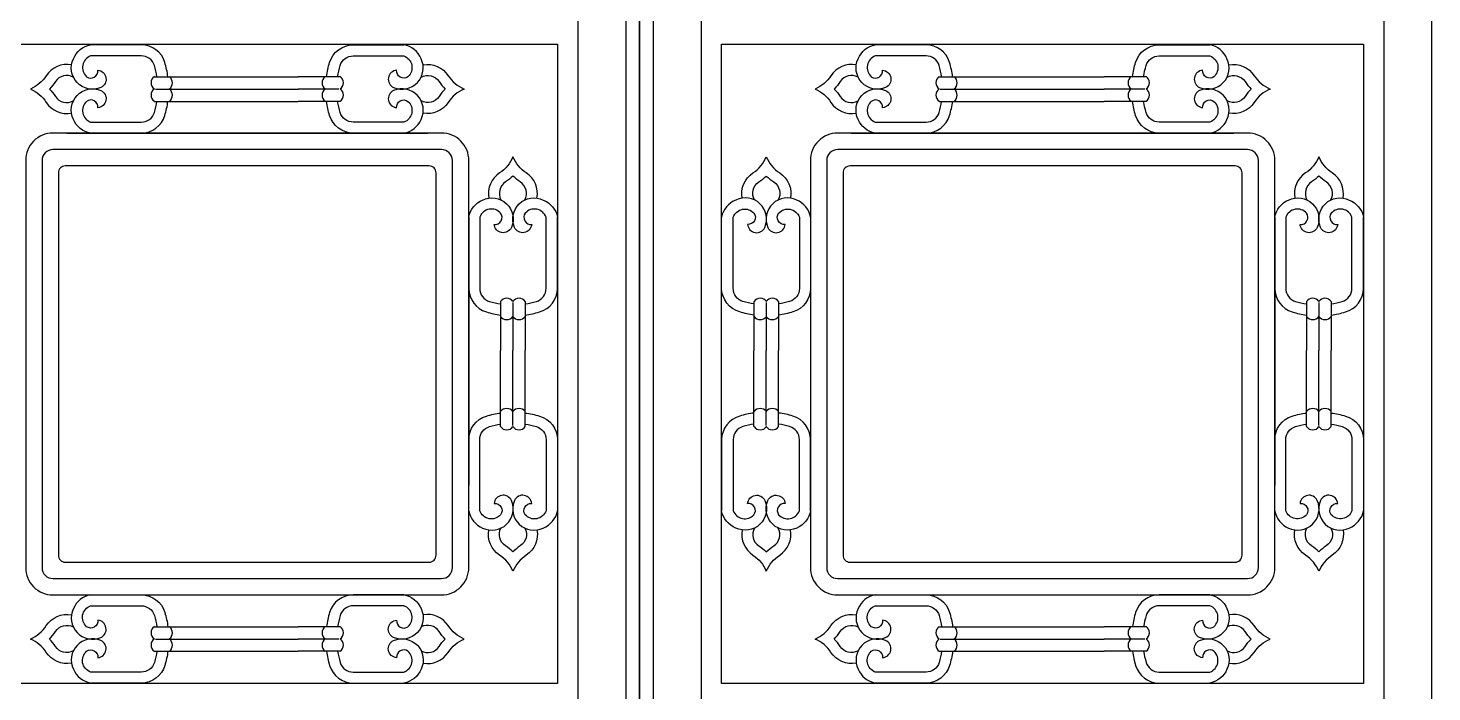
# Model space of a CAD drawing. Extents: x -66030 to 95157, y -13132 to 45879.
# Drawn here: x 86768 to 87849, y -6514 to -6003 of the extents above; entities that cross this region are included whole.
import ezdxf

# ---------------------------------------------------------------- set-up
doc = ezdxf.new("R2010")
doc.units = 0
doc.header["$LTSCALE"] = 100
doc.header["$MEASUREMENT"] = 0
doc.layers.add('立面框架', color=3, linetype='CONTINUOUS')

msp = doc.modelspace()

# ---------------------------------------------------------------- linework, layer by layer
at = {"layer": '立面框架'}
for p, q in [((87238.8, -5303.6), (87238.8, -6753)), ((87191.4, -6813.3), (87191.4, -5340.4)), ((87286.1, -5340.4), (87286.1, -6828.9)), ((87812.5, -7182.6), (87812.5, -5340.4)), ((86697.2, -6015.2), (87175.6, -6015.2)), ((87175.6, -6015.2), (87175.6, -6507.8)), ((87301.9, -6015.2), (87796.7, -6015.2)), ((87301.9, -6507.8), (87301.9, -6015.2)), ((87796.7, -6015.2), (87796.7, -6507.8)), ((86864.8, -6040.2), (86975.6, -6040.2)), ((87008, -6040.2), (86975.6, -6040.2)), ((87469.5, -6040.2), (87596.7, -6040.2)), ((87629.1, -6040.2), (87596.7, -6040.2)), ((86865.7, -6049.7), (86975.6, -6049.7)), ((87007.1, -6049.7), (86975.6, -6049.7)), ((87470.4, -6049.7), (87596.7, -6049.7)), ((87628.2, -6049.7), (87596.7, -6049.7)), ((86864.8, -6059.2), (86975.6, -6059.2)), ((87008, -6059.2), (86975.6, -6059.2)), ((87469.5, -6059.2), (87596.7, -6059.2)), ((87629.1, -6059.2), (87596.7, -6059.2)), ((86797.3, -6083.6), (87075.6, -6083.6)), ((86835.3, -6083.6), (87037.6, -6083.6)), ((87401.9, -6083.6), (87696.7, -6083.6)), ((87440, -6083.6), (87658.7, -6083.6)), ((87107.2, -6168), (87107.2, -6355.1)), ((87370.4, -6168), (87370.4, -6355.1)), ((87728.3, -6168), (87728.3, -6355.1)), ((87131.7, -6213.3), (87131.7, -6251)), ((87141.2, -6214.2), (87141.2, -6251)), ((87150.6, -6213.3), (87150.6, -6251)), ((87326.9, -6213.3), (87326.9, -6251)), ((87336.4, -6214.2), (87336.4, -6251)), ((87345.9, -6213.3), (87345.9, -6251)), ((87752.7, -6213.3), (87752.7, -6251)), ((87762.2, -6214.2), (87762.2, -6251)), ((87771.7, -6213.3), (87771.7, -6251)), ((87131.7, -6309.7), (87131.7, -6251)), ((87141.2, -6308.8), (87141.2, -6251)), ((87150.6, -6309.7), (87150.6, -6251)), ((87326.9, -6309.7), (87326.9, -6251)), ((87336.4, -6308.8), (87336.4, -6251)), ((87345.9, -6309.7), (87345.9, -6251)), ((87752.7, -6309.7), (87752.7, -6251)), ((87762.2, -6308.8), (87762.2, -6251)), ((87771.7, -6309.7), (87771.7, -6251)), ((86797.3, -6439.4), (87075.6, -6439.4)), ((86835.3, -6439.4), (87037.6, -6439.4)), ((87401.9, -6439.4), (87696.7, -6439.4)), ((87440, -6439.4), (87658.7, -6439.4)), ((86864.8, -6463.9), (86975.6, -6463.9)), ((87008, -6463.9), (86975.6, -6463.9)), ((87469.5, -6463.9), (87596.7, -6463.9)), ((87629.1, -6463.9), (87596.7, -6463.9)), ((86865.7, -6473.4), (86975.6, -6473.4)), ((87007.1, -6473.4), (86975.6, -6473.4)), ((87470.4, -6473.4), (87596.7, -6473.4)), ((87628.2, -6473.4), (87596.7, -6473.4)), ((86864.8, -6482.8), (86975.6, -6482.8)), ((87008, -6482.8), (86975.6, -6482.8)), ((87469.5, -6482.8), (87596.7, -6482.8)), ((87629.1, -6482.8), (87596.7, -6482.8)), ((87175.6, -6507.8), (86697.2, -6507.8)), ((87796.7, -6507.8), (87301.9, -6507.8))]:
    msp.add_line(p, q, dxfattribs=at)
for points in [[(87228.3, -6753.3), (87228.3, -5303.6)], [(87238.8, -6753), (87238.8, -5303.6)], [(87249.3, -5303.6), (87249.3, -6759.4)], [(87849.3, -7219.5), (87849.3, -5303.6)]]:
    msp.add_lwpolyline(points, dxfattribs=at)
for points in [[(86866.8, -6040.2, 0.035081), (86864.9, -6031.6, 0.331008), (86854.8, -6024.2), (86815.7, -6024.2, 0.564731), (86812.6, -6040.2, 0.648338), (86821.3, -6035.2, -0.771474), (86823.6, -6048.5, -0.694092), (86802.5, -6026.3, -0.255499), (86815.7, -6015.7)], [(86875.3, -6040.2, 0.039618), (86872.9, -6029.2, 0.331008), (86854.8, -6015.7), (86815.7, -6015.7)], [(86997.6, -6040.2, -0.039618), (86999.9, -6029.2, -0.331008), (87018.1, -6015.7), (87057.1, -6015.7)], [(87006.1, -6040.2, -0.035081), (87008, -6031.6, -0.331008), (87018.1, -6024.2), (87057.1, -6024.2, -0.564731), (87060.3, -6040.2, -0.648338), (87051.5, -6035.2, 0.771474), (87049.2, -6048.5, 0.694092), (87070.4, -6026.3, 0.255499), (87057.1, -6015.7)], [(87471.5, -6040.2, 0.035081), (87469.6, -6031.6, 0.331008), (87459.5, -6024.2), (87420.4, -6024.2, 0.564731), (87417.3, -6040.2, 0.648338), (87426, -6035.2, -0.771474), (87428.3, -6048.5, -0.694092), (87407.2, -6026.3, -0.255499), (87420.4, -6015.7)], [(87480, -6040.2, 0.039618), (87477.6, -6029.2, 0.331008), (87459.5, -6015.7), (87420.4, -6015.7)], [(87618.6, -6040.2, -0.039618), (87621, -6029.2, -0.331008), (87639.1, -6015.7), (87678.2, -6015.7)], [(87627.1, -6040.2, -0.035081), (87629.1, -6031.6, -0.331008), (87639.1, -6024.2), (87678.2, -6024.2, -0.564731), (87681.3, -6040.2, -0.648338), (87672.6, -6035.2, 0.771474), (87670.3, -6048.5, 0.694092), (87691.4, -6026.3, 0.255499), (87678.2, -6015.7)], [(86801, -6031.1, 0.304372), (86781.6, -6039.4, -0.148692), (86769.3, -6049.7, -0.148692), (86781.6, -6060, 0.304372), (86801, -6068.2)], [(87071.9, -6031.1, -0.304372), (87091.3, -6039.4, 0.148692), (87103.6, -6049.7, 0.148692), (87091.3, -6060, -0.304372), (87071.9, -6068.2)], [(87405.7, -6031.1, 0.304372), (87386.2, -6039.4, -0.148692), (87374, -6049.7, -0.148692), (87386.2, -6060, 0.304372), (87405.7, -6068.2)], [(87692.9, -6031.1, -0.304372), (87712.4, -6039.4, 0.148692), (87724.7, -6049.7, 0.148692), (87712.4, -6060, -0.304372), (87692.9, -6068.2)], [(86802.4, -6040.5, 0.388825), (86788.6, -6044, -0.050974), (86784, -6049.7, -0.050974), (86788.6, -6055.4, 0.388825), (86802.4, -6058.9)], [(87070.5, -6040.5, -0.388825), (87084.3, -6044, 0.050974), (87088.9, -6049.7, 0.050974), (87084.3, -6055.4, -0.388825), (87070.5, -6058.9)], [(87407.1, -6040.5, 0.388825), (87393.3, -6044, -0.050974), (87388.7, -6049.7, -0.050974), (87393.3, -6055.4, 0.388825), (87407.1, -6058.9)], [(87691.5, -6040.5, -0.388825), (87705.3, -6044, 0.050974), (87709.9, -6049.7, 0.050974), (87705.3, -6055.4, -0.388825), (87691.5, -6058.9)], [(86815.7, -6083.6, -0.255499), (86802.5, -6073.1, -0.694092), (86823.6, -6050.8, -0.771474), (86821.3, -6064.1, 0.648338), (86812.6, -6059.2, 0.564731), (86815.7, -6075.2), (86854.8, -6075.2, 0.331008), (86864.9, -6067.7, 0.035081), (86866.8, -6059.2)], [(87057.1, -6083.6, 0.255499), (87070.4, -6073.1, 0.694092), (87049.2, -6050.8, 0.771474), (87051.5, -6064.1, -0.648338), (87060.3, -6059.2, -0.564731), (87057.1, -6075.2), (87018.1, -6075.2, -0.331008), (87008, -6067.7, -0.035081), (87006.1, -6059.2)], [(87420.4, -6083.6, -0.255499), (87407.2, -6073.1, -0.694092), (87428.3, -6050.8, -0.771474), (87426, -6064.1, 0.648338), (87417.3, -6059.2, 0.564731), (87420.4, -6075.2), (87459.5, -6075.2, 0.331008), (87469.6, -6067.7, 0.035081), (87471.5, -6059.2)], [(87678.2, -6083.6, 0.255499), (87691.4, -6073.1, 0.694092), (87670.3, -6050.8, 0.771474), (87672.6, -6064.1, -0.648338), (87681.3, -6059.2, -0.564731), (87678.2, -6075.2), (87639.1, -6075.2, -0.331008), (87629.1, -6067.7, -0.035081), (87627.1, -6059.2)], [(86815.7, -6083.6), (86854.8, -6083.6, 0.331008), (86872.9, -6070.1, 0.039618), (86875.3, -6059.2)], [(87057.1, -6083.6), (87018.1, -6083.6, -0.331008), (86999.9, -6070.1, -0.039618), (86997.6, -6059.2)], [(87420.4, -6083.6), (87459.5, -6083.6, 0.331008), (87477.6, -6070.1, 0.039618), (87480, -6059.2)], [(87678.2, -6083.6), (87639.1, -6083.6, -0.331008), (87621, -6070.1, -0.039618), (87618.6, -6059.2)], [(87159.7, -6133.7, 0.304372), (87151.4, -6114.3, -0.148692), (87141.2, -6102, -0.148692), (87130.9, -6114.3, 0.304372), (87122.6, -6133.7)], [(87317.9, -6133.7, -0.304372), (87326.1, -6114.3, 0.148692), (87336.4, -6102, 0.148692), (87346.7, -6114.3, -0.304372), (87355, -6133.7)], [(87780.8, -6133.7, 0.304372), (87772.5, -6114.3, -0.148692), (87762.2, -6102, -0.148692), (87751.9, -6114.3, 0.304372), (87743.7, -6133.7)], [(87150.4, -6135.1, 0.388825), (87146.8, -6121.3, -0.050974), (87141.2, -6116.7, -0.050974), (87135.5, -6121.3, 0.388825), (87131.9, -6135.1)], [(87327.2, -6135.1, -0.388825), (87330.7, -6121.3, 0.050974), (87336.4, -6116.7, 0.050974), (87342.1, -6121.3, -0.388825), (87345.6, -6135.1)], [(87771.4, -6135.1, 0.388825), (87767.9, -6121.3, -0.050974), (87762.2, -6116.7, -0.050974), (87756.5, -6121.3, 0.388825), (87753, -6135.1)], [(87107.2, -6148.4, -0.255499), (87117.8, -6135.2, -0.694092), (87140, -6156.3, -0.771474), (87126.7, -6154, 0.648338), (87131.7, -6145.3, 0.564731), (87115.6, -6148.4), (87115.6, -6203.3, 0.331008), (87123.1, -6213.4, 0.035081), (87131.7, -6215.3)], [(87150.6, -6215.3, 0.035081), (87159.2, -6213.4, 0.331008), (87166.7, -6203.3), (87166.7, -6148.4, 0.564731), (87150.6, -6145.3, 0.648338), (87155.6, -6154, -0.771474), (87142.3, -6156.3, -0.694092), (87164.5, -6135.2, -0.250582), (87175.6, -6148.4)], [(87326.9, -6215.3, -0.035081), (87318.4, -6213.4, -0.331008), (87310.9, -6203.3), (87310.9, -6148.4, -0.564731), (87326.9, -6145.3, -0.648338), (87322, -6154, 0.771474), (87335.3, -6156.3, 0.694092), (87313, -6135.2, 0.250582), (87301.9, -6148.4)], [(87370.4, -6148.4, 0.255499), (87359.8, -6135.2, 0.694092), (87337.6, -6156.3, 0.771474), (87350.9, -6154, -0.648338), (87345.9, -6145.3, -0.564731), (87361.9, -6148.4), (87361.9, -6203.3, -0.331008), (87354.4, -6213.4, -0.035081), (87345.9, -6215.3)], [(87728.3, -6148.4, -0.255499), (87738.8, -6135.2, -0.694092), (87761, -6156.3, -0.771474), (87747.7, -6154, 0.648338), (87752.7, -6145.3, 0.564731), (87736.7, -6148.4), (87736.7, -6203.3, 0.331008), (87744.2, -6213.4, 0.035081), (87752.7, -6215.3)], [(87771.7, -6215.3, 0.035081), (87780.2, -6213.4, 0.331008), (87787.7, -6203.3), (87787.7, -6148.4, 0.564731), (87771.7, -6145.3, 0.648338), (87776.7, -6154, -0.771474), (87763.4, -6156.3, -0.694092), (87785.6, -6135.2, -0.250582), (87796.7, -6148.4)], [(87107.2, -6148.4), (87107.2, -6203.3, 0.331008), (87120.7, -6221.4, 0.039618), (87131.7, -6223.8)], [(87150.6, -6223.8, 0.039618), (87161.6, -6221.4, 0.326429), (87175.6, -6203.3), (87175.6, -6148.4)], [(87326.9, -6223.8, -0.039618), (87316, -6221.4, -0.326429), (87301.9, -6203.3), (87301.9, -6148.4)], [(87370.4, -6148.4), (87370.4, -6203.3, -0.331008), (87356.9, -6221.4, -0.039618), (87345.9, -6223.8)], [(87728.3, -6148.4), (87728.3, -6203.3, 0.331008), (87741.7, -6221.4, 0.039618), (87752.7, -6223.8)], [(87771.7, -6223.8, 0.039618), (87782.7, -6221.4, 0.326429), (87796.7, -6203.3), (87796.7, -6148.4)], [(87107.2, -6374.6), (87107.2, -6319.8, -0.331008), (87120.7, -6301.6, -0.039618), (87131.7, -6299.3)], [(87150.6, -6299.3, -0.039618), (87161.6, -6301.6, -0.326429), (87175.6, -6319.8), (87175.6, -6374.6)], [(87326.9, -6299.3, 0.039618), (87316, -6301.6, 0.326429), (87301.9, -6319.8), (87301.9, -6374.6)], [(87370.4, -6374.6), (87370.4, -6319.8, 0.331008), (87356.9, -6301.6, 0.039618), (87345.9, -6299.3)], [(87728.3, -6374.6), (87728.3, -6319.8, -0.331008), (87741.7, -6301.6, -0.039618), (87752.7, -6299.3)], [(87771.7, -6299.3, -0.039618), (87782.7, -6301.6, -0.326429), (87796.7, -6319.8), (87796.7, -6374.6)], [(87107.2, -6374.6, 0.255499), (87117.8, -6387.9, 0.694092), (87140, -6366.7, 0.771474), (87126.7, -6369, -0.648338), (87131.7, -6377.7, -0.564731), (87115.6, -6374.6), (87115.6, -6319.8, -0.331008), (87123.1, -6309.7, -0.035081), (87131.7, -6307.8)], [(87150.6, -6307.8, -0.035081), (87159.2, -6309.7, -0.331008), (87166.7, -6319.8), (87166.7, -6374.6, -0.564731), (87150.6, -6377.7, -0.648338), (87155.6, -6369, 0.771474), (87142.3, -6366.7, 0.694092), (87164.5, -6387.9, 0.250582), (87175.6, -6374.6)], [(87326.9, -6307.8, 0.035081), (87318.4, -6309.7, 0.331008), (87310.9, -6319.8), (87310.9, -6374.6, 0.564731), (87326.9, -6377.7, 0.648338), (87322, -6369, -0.771474), (87335.3, -6366.7, -0.694092), (87313, -6387.9, -0.250582), (87301.9, -6374.6)], [(87370.4, -6374.6, -0.255499), (87359.8, -6387.9, -0.694092), (87337.6, -6366.7, -0.771474), (87350.9, -6369, 0.648338), (87345.9, -6377.7, 0.564731), (87361.9, -6374.6), (87361.9, -6319.8, 0.331008), (87354.4, -6309.7, 0.035081), (87345.9, -6307.8)], [(87728.3, -6374.6, 0.255499), (87738.8, -6387.9, 0.694092), (87761, -6366.7, 0.771474), (87747.7, -6369, -0.648338), (87752.7, -6377.7, -0.564731), (87736.7, -6374.6), (87736.7, -6319.8, -0.331008), (87744.2, -6309.7, -0.035081), (87752.7, -6307.8)], [(87771.7, -6307.8, -0.035081), (87780.2, -6309.7, -0.331008), (87787.7, -6319.8), (87787.7, -6374.6, -0.564731), (87771.7, -6377.7, -0.648338), (87776.7, -6369, 0.771474), (87763.4, -6366.7, 0.694092), (87785.6, -6387.9, 0.250582), (87796.7, -6374.6)], [(87159.7, -6389.3, -0.304372), (87151.4, -6408.8, 0.148692), (87141.2, -6421.1, 0.148692), (87130.9, -6408.8, -0.304372), (87122.6, -6389.3)], [(87150.4, -6387.9, -0.388825), (87146.8, -6401.7, 0.050974), (87141.2, -6406.3, 0.050974), (87135.5, -6401.7, -0.388825), (87131.9, -6387.9)], [(87317.9, -6389.3, 0.304372), (87326.1, -6408.8, -0.148692), (87336.4, -6421.1, -0.148692), (87346.7, -6408.8, 0.304372), (87355, -6389.3)], [(87327.2, -6387.9, 0.388825), (87330.7, -6401.7, -0.050974), (87336.4, -6406.3, -0.050974), (87342.1, -6401.7, 0.388825), (87345.6, -6387.9)], [(87780.8, -6389.3, -0.304372), (87772.5, -6408.8, 0.148692), (87762.2, -6421.1, 0.148692), (87751.9, -6408.8, -0.304372), (87743.7, -6389.3)], [(87771.4, -6387.9, -0.388825), (87767.9, -6401.7, 0.050974), (87762.2, -6406.3, 0.050974), (87756.5, -6401.7, -0.388825), (87753, -6387.9)], [(86815.7, -6439.4, 0.255499), (86802.5, -6450, 0.694092), (86823.6, -6472.2, 0.771474), (86821.3, -6458.9, -0.648338), (86812.6, -6463.9, -0.564731), (86815.7, -6447.8), (86854.8, -6447.8, -0.331008), (86864.9, -6455.3, -0.035081), (86866.8, -6463.9)], [(86815.7, -6439.4), (86854.8, -6439.4, -0.331008), (86872.9, -6452.9, -0.039618), (86875.3, -6463.9)], [(87057.1, -6439.4), (87018.1, -6439.4, 0.331008), (86999.9, -6452.9, 0.039618), (86997.6, -6463.9)], [(87057.1, -6439.4, -0.255499), (87070.4, -6450, -0.694092), (87049.2, -6472.2, -0.771474), (87051.5, -6458.9, 0.648338), (87060.3, -6463.9, 0.564731), (87057.1, -6447.8), (87018.1, -6447.8, 0.331008), (87008, -6455.3, 0.035081), (87006.1, -6463.9)], [(87420.4, -6439.4, 0.255499), (87407.2, -6450, 0.694092), (87428.3, -6472.2, 0.771474), (87426, -6458.9, -0.648338), (87417.3, -6463.9, -0.564731), (87420.4, -6447.8), (87459.5, -6447.8, -0.331008), (87469.6, -6455.3, -0.035081), (87471.5, -6463.9)], [(87420.4, -6439.4), (87459.5, -6439.4, -0.331008), (87477.6, -6452.9, -0.039618), (87480, -6463.9)], [(87678.2, -6439.4), (87639.1, -6439.4, 0.331008), (87621, -6452.9, 0.039618), (87618.6, -6463.9)], [(87678.2, -6439.4, -0.255499), (87691.4, -6450, -0.694092), (87670.3, -6472.2, -0.771474), (87672.6, -6458.9, 0.648338), (87681.3, -6463.9, 0.564731), (87678.2, -6447.8), (87639.1, -6447.8, 0.331008), (87629.1, -6455.3, 0.035081), (87627.1, -6463.9)], [(86801, -6491.9, -0.304372), (86781.6, -6483.7, 0.148692), (86769.3, -6473.4, 0.148692), (86781.6, -6463.1, -0.304372), (86801, -6454.8)], [(87071.9, -6491.9, 0.304372), (87091.3, -6483.7, -0.148692), (87103.6, -6473.4, -0.148692), (87091.3, -6463.1, 0.304372), (87071.9, -6454.8)], [(87405.7, -6491.9, -0.304372), (87386.2, -6483.7, 0.148692), (87374, -6473.4, 0.148692), (87386.2, -6463.1, -0.304372), (87405.7, -6454.8)], [(87692.9, -6491.9, 0.304372), (87712.4, -6483.7, -0.148692), (87724.7, -6473.4, -0.148692), (87712.4, -6463.1, 0.304372), (87692.9, -6454.8)], [(86802.4, -6482.6, -0.388825), (86788.6, -6479.1, 0.050974), (86784, -6473.4, 0.050974), (86788.6, -6467.7, -0.388825), (86802.4, -6464.1)], [(87070.5, -6482.6, 0.388825), (87084.3, -6479.1, -0.050974), (87088.9, -6473.4, -0.050974), (87084.3, -6467.7, 0.388825), (87070.5, -6464.1)], [(87407.1, -6482.6, -0.388825), (87393.3, -6479.1, 0.050974), (87388.7, -6473.4, 0.050974), (87393.3, -6467.7, -0.388825), (87407.1, -6464.1)], [(87691.5, -6482.6, 0.388825), (87705.3, -6479.1, -0.050974), (87709.9, -6473.4, -0.050974), (87705.3, -6467.7, 0.388825), (87691.5, -6464.1)], [(86866.8, -6482.8, -0.035081), (86864.9, -6491.4, -0.331008), (86854.8, -6498.9), (86815.7, -6498.9, -0.564731), (86812.6, -6482.8, -0.648338), (86821.3, -6487.8, 0.771474), (86823.6, -6474.5, 0.694092), (86802.5, -6496.7, 0.255499), (86815.7, -6507.3)], [(87006.1, -6482.8, 0.035081), (87008, -6491.4, 0.331008), (87018.1, -6498.9), (87057.1, -6498.9, 0.564731), (87060.3, -6482.8, 0.648338), (87051.5, -6487.8, -0.771474), (87049.2, -6474.5, -0.694092), (87070.4, -6496.7, -0.255499), (87057.1, -6507.3)], [(87471.5, -6482.8, -0.035081), (87469.6, -6491.4, -0.331008), (87459.5, -6498.9), (87420.4, -6498.9, -0.564731), (87417.3, -6482.8, -0.648338), (87426, -6487.8, 0.771474), (87428.3, -6474.5, 0.694092), (87407.2, -6496.7, 0.255499), (87420.4, -6507.3)], [(87627.1, -6482.8, 0.035081), (87629.1, -6491.4, 0.331008), (87639.1, -6498.9), (87678.2, -6498.9, 0.564731), (87681.3, -6482.8, 0.648338), (87672.6, -6487.8, -0.771474), (87670.3, -6474.5, -0.694092), (87691.4, -6496.7, -0.255499), (87678.2, -6507.3)], [(86875.3, -6482.8, -0.039618), (86872.9, -6493.8, -0.331008), (86854.8, -6507.3), (86815.7, -6507.3)], [(86997.6, -6482.8, 0.039618), (86999.9, -6493.8, 0.331008), (87018.1, -6507.3), (87057.1, -6507.3)], [(87480, -6482.8, -0.039618), (87477.6, -6493.8, -0.331008), (87459.5, -6507.3), (87420.4, -6507.3)], [(87618.6, -6482.8, 0.039618), (87621, -6493.8, 0.331008), (87639.1, -6507.3), (87678.2, -6507.3)]]:
    msp.add_lwpolyline(points, format="xyb", dxfattribs=at)
for points in [[(86786.7, -6439.4), (87086.1, -6439.4, 0.414214), (87107.2, -6418.4), (87107.2, -6104.7, 0.414214), (87086.1, -6083.6), (86786.7, -6083.6, 0.414214), (86765.7, -6104.7), (86765.7, -6418.4, 0.414214)], [(87391.4, -6439.4), (87707.2, -6439.4, 0.414214), (87728.3, -6418.4), (87728.3, -6104.7, 0.414214), (87707.2, -6083.6), (87391.4, -6083.6, 0.414214), (87370.4, -6104.7), (87370.4, -6418.4, 0.414214)], [(86786.7, -6426.8), (87086.1, -6426.8, 0.414214), (87094.6, -6418.4), (87094.6, -6104.7, 0.414214), (87086.1, -6096.3), (86786.7, -6096.3, 0.414214), (86778.3, -6104.7), (86778.3, -6418.4, 0.414214)], [(87391.4, -6426.8), (87707.2, -6426.8, 0.414214), (87715.6, -6418.4), (87715.6, -6104.7, 0.414214), (87707.2, -6096.3), (87391.4, -6096.3, 0.414214), (87383, -6104.7), (87383, -6418.4, 0.414214)], [(87076.7, -6414.2, 0.414214), (87081.9, -6408.9), (87081.9, -6114.2, 0.414214), (87076.7, -6108.9), (86796.2, -6108.9, 0.414214), (86790.9, -6114.2), (86790.9, -6408.9, 0.414214), (86796.2, -6414.2)], [(87697.7, -6414.2, 0.414214), (87703, -6408.9), (87703, -6114.2, 0.414214), (87697.7, -6108.9), (87400.9, -6108.9, 0.414214), (87395.6, -6114.2), (87395.6, -6408.9, 0.414214), (87400.9, -6414.2)]]:
    msp.add_lwpolyline(points, format="xyb", close=True, dxfattribs=at)
for centre, radius, start, end in [((86868, -6044.9), 5.69, 123.5926, 236.4074), ((86872.9, -6044.9), 5.9, 306.6511, 53.3489), ((87000, -6044.9), 5.9, 126.6511, 233.3489), ((87004.9, -6044.9), 5.69, 303.5926, 56.4074), ((87472.7, -6044.9), 5.69, 123.5926, 236.4074), ((87477.6, -6044.9), 5.9, 306.6511, 53.3489), ((87621.1, -6044.9), 5.9, 126.6511, 233.3489), ((87625.9, -6044.9), 5.69, 303.5926, 56.4074), ((86868, -6054.4), 5.69, 123.5926, 236.4074), ((86872.9, -6054.4), 5.9, 306.6511, 53.3489), ((87000, -6054.4), 5.9, 126.6511, 233.3489), ((87004.9, -6054.4), 5.69, 303.5926, 56.4074), ((87472.7, -6054.4), 5.69, 123.5926, 236.4074), ((87477.6, -6054.4), 5.9, 306.6511, 53.3489), ((87621.1, -6054.4), 5.9, 126.6511, 233.3489), ((87625.9, -6054.4), 5.69, 303.5926, 56.4074), ((87136.4, -6216.5), 5.69, 33.5926, 146.4074), ((87145.9, -6216.5), 5.69, 33.5926, 146.4074), ((87331.7, -6216.5), 5.69, 33.5926, 146.4074), ((87341.1, -6216.5), 5.69, 33.5926, 146.4074), ((87757.5, -6216.5), 5.69, 33.5926, 146.4074), ((87766.9, -6216.5), 5.69, 33.5926, 146.4074), ((87136.4, -6221.4), 5.9, 216.6511, 323.3489), ((87145.9, -6221.4), 5.9, 216.6511, 323.3489), ((87331.7, -6221.4), 5.9, 216.6511, 323.3489), ((87341.1, -6221.4), 5.9, 216.6511, 323.3489), ((87757.5, -6221.4), 5.9, 216.6511, 323.3489), ((87766.9, -6221.4), 5.9, 216.6511, 323.3489), ((87136.4, -6301.7), 5.9, 36.6511, 143.3489), ((87145.9, -6301.7), 5.9, 36.6511, 143.3489), ((87331.7, -6301.7), 5.9, 36.6511, 143.3489), ((87341.1, -6301.7), 5.9, 36.6511, 143.3489), ((87757.5, -6301.7), 5.9, 36.6511, 143.3489), ((87766.9, -6301.7), 5.9, 36.6511, 143.3489), ((87136.4, -6306.6), 5.69, 213.5926, 326.4074), ((87145.9, -6306.6), 5.69, 213.5926, 326.4074), ((87331.7, -6306.6), 5.69, 213.5926, 326.4074), ((87341.1, -6306.6), 5.69, 213.5926, 326.4074), ((87757.5, -6306.6), 5.69, 213.5926, 326.4074), ((87766.9, -6306.6), 5.69, 213.5926, 326.4074), ((86868, -6468.6), 5.69, 123.5926, 236.4074), ((86872.9, -6468.6), 5.9, 306.6511, 53.3489), ((87000, -6468.6), 5.9, 126.6511, 233.3489), ((87004.9, -6468.6), 5.69, 303.5926, 56.4074), ((87472.7, -6468.6), 5.69, 123.5926, 236.4074), ((87477.6, -6468.6), 5.9, 306.6511, 53.3489), ((87621.1, -6468.6), 5.9, 126.6511, 233.3489), ((87625.9, -6468.6), 5.69, 303.5926, 56.4074), ((86868, -6478.1), 5.69, 123.5926, 236.4074), ((86872.9, -6478.1), 5.9, 306.6511, 53.3489), ((87000, -6478.1), 5.9, 126.6511, 233.3489), ((87004.9, -6478.1), 5.69, 303.5926, 56.4074), ((87472.7, -6478.1), 5.69, 123.5926, 236.4074), ((87477.6, -6478.1), 5.9, 306.6511, 53.3489), ((87621.1, -6478.1), 5.9, 126.6511, 233.3489), ((87625.9, -6478.1), 5.69, 303.5926, 56.4074)]:
    msp.add_arc(centre, radius, start, end, dxfattribs=at)

doc.saveas('drawing.dxf')
